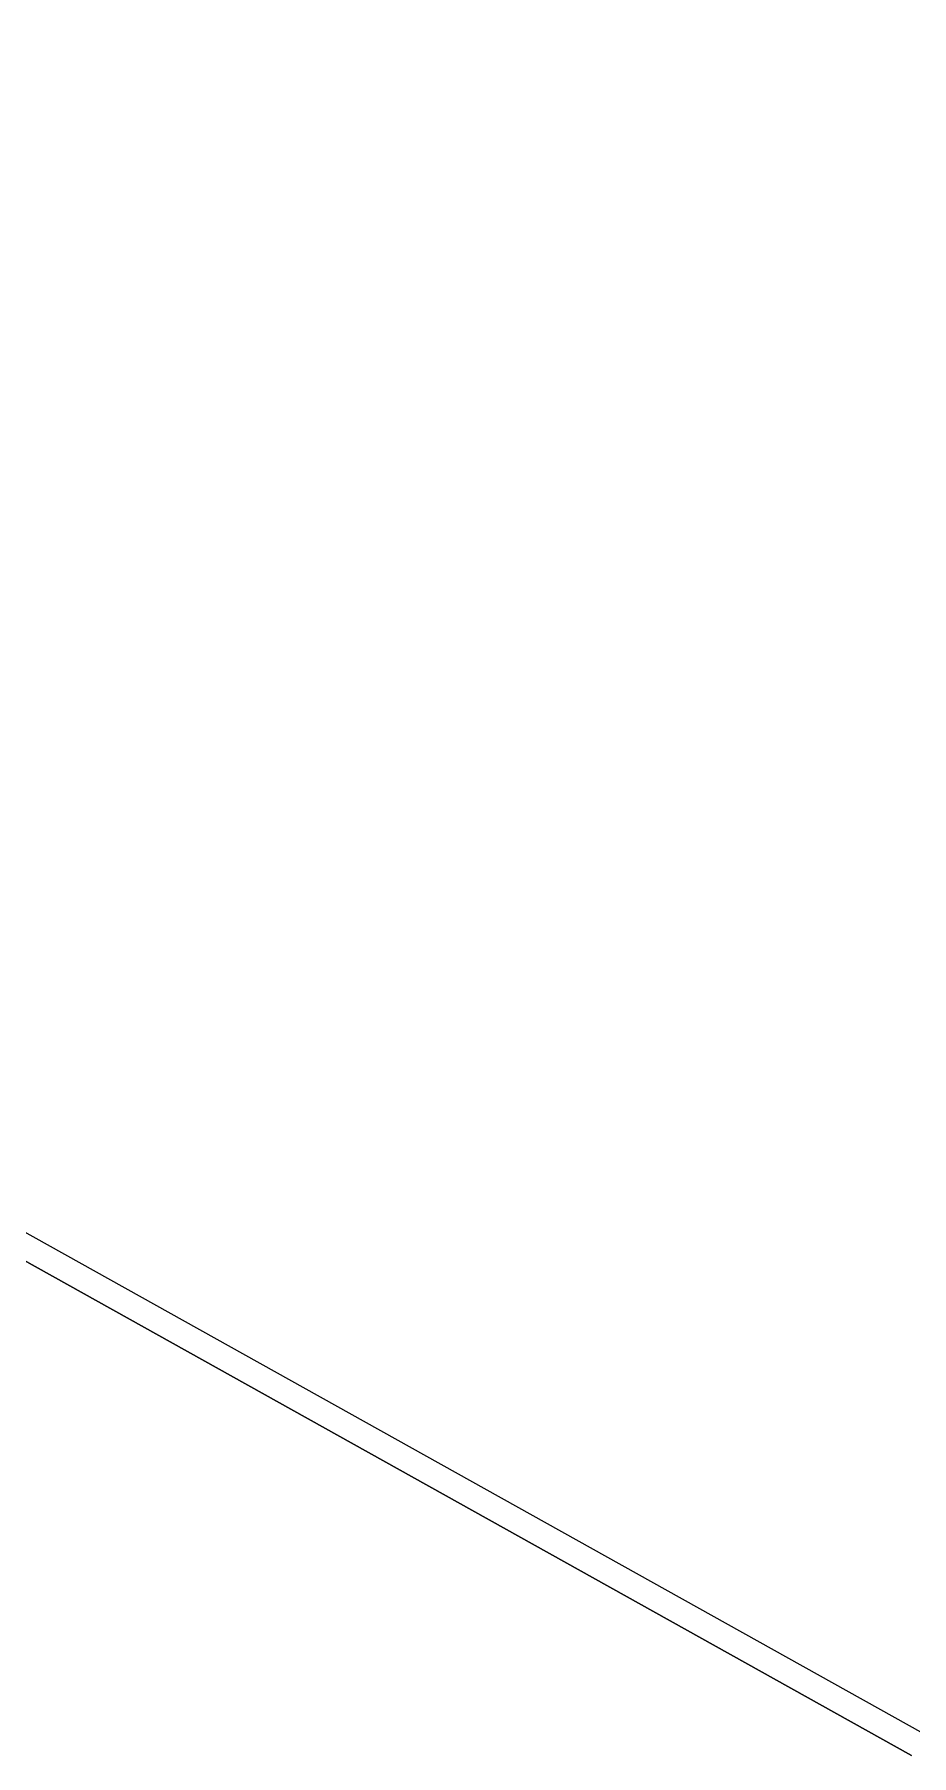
# Model space of a CAD drawing. Header units: metres. Extents: x 2.3 to 42.8, y 0.9 to 31.9.
# Drawn here: x 23.1035 to 23.1859, y 13.9406 to 14.1023 of the extents above; entities that cross this region are included whole.
import ezdxf

# ---------------------------------------------------------------- set-up
doc = ezdxf.new("R2010")
doc.units = ezdxf.units.M
doc.layers.add('PARETI_STRUTTURE', color=7, linetype='Continuous')

msp = doc.modelspace()

# ---------------------------------------------------------------- linework, layer by layer
at = {"layer": 'PARETI_STRUTTURE'}
for points in [[(23.18707, 13.94264), (22.901, 14.10226)], [(22.89985, 14.1002), (23.18592, 13.94059)], [(22.89985, 14.1002), (23.18592, 13.94059)], [(22.89985, 14.1002), (23.18592, 13.94059)], [(22.89985, 14.1002), (23.18592, 13.94059)], [(22.89985, 14.1002), (23.18592, 13.94059)], [(22.89985, 14.1002), (23.18592, 13.94059)]]:
    msp.add_lwpolyline(points, dxfattribs=at)
msp.add_lwpolyline([(23.18592, 13.94059), (22.89985, 14.1002)], close=True, dxfattribs=at)
msp.add_lwpolyline([(23.18592, 13.94059), (22.89985, 14.1002)], close=True, dxfattribs=at)

doc.saveas('drawing.dxf')
